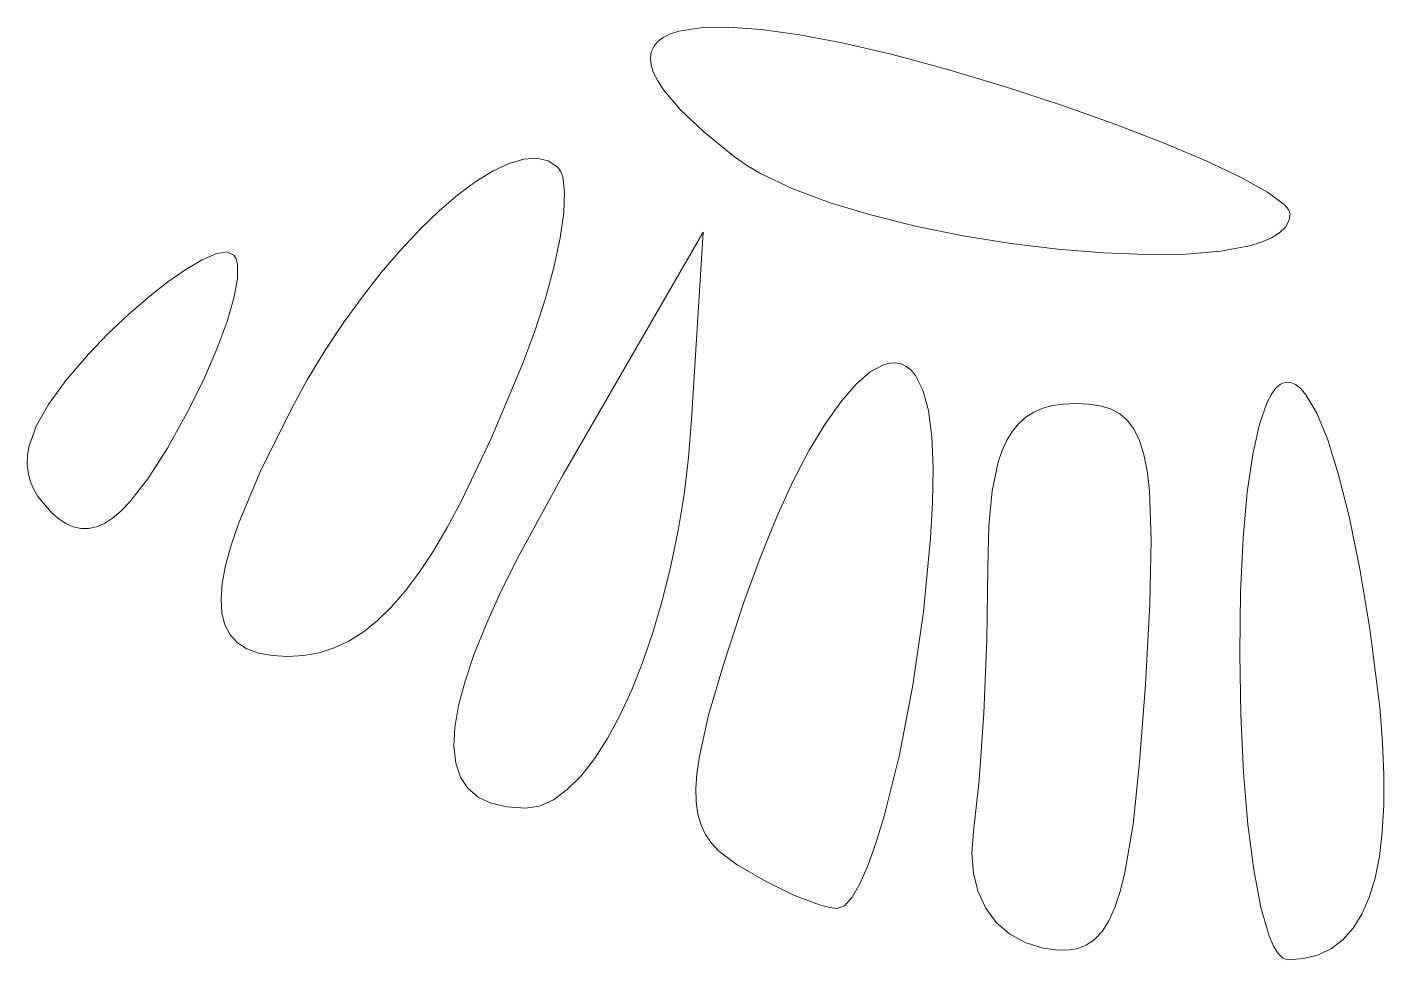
# Model space of a CAD drawing. Header units: millimetres. Extents: x -199 to 251, y -179 to 271.
# Drawn here: x 123.13 to 141.71, y -52.51 to -39.74 of the extents above; entities that cross this region are included whole.
import ezdxf

# ---------------------------------------------------------------- set-up
doc = ezdxf.new("R2010")
doc.units = ezdxf.units.MM
doc.header["$MEASUREMENT"] = 0
doc.layers.add('Camada 1', color=7, linetype='Continuous')

msp = doc.modelspace()

# ---------------------------------------------------------------- linework, layer by layer
at = {"layer": 'Camada 1', "color": 250, "lineweight": 18}
for points, knots in [([(140.4138, -42.3903), (140.4138, -42.3903), (140.4292, -42.2938), (140.4292, -42.2938), (140.4292, -42.2938), (140.4292, -42.2938), (140.4081, -42.2346), (140.4081, -42.2346), (140.4081, -42.2346), (140.4081, -42.2346), (140.348, -42.1646), (140.348, -42.1646), (140.348, -42.1646), (140.348, -42.1646), (140.1187, -41.9958), (140.1187, -41.9958), (140.1187, -41.9958), (140.1187, -41.9958), (139.7573, -41.7946), (139.7573, -41.7946), (139.7573, -41.7946), (139.7573, -41.7946), (139.2799, -41.5681), (139.2799, -41.5681), (139.2799, -41.5681), (139.2799, -41.5681), (138.7024, -41.3234), (138.7024, -41.3234), (138.7024, -41.3234), (138.7024, -41.3234), (138.0408, -41.0677), (138.0408, -41.0677), (138.0408, -41.0677), (138.0408, -41.0677), (137.3111, -40.8082), (137.3111, -40.8082), (137.3111, -40.8082), (137.3111, -40.8082), (136.5293, -40.552), (136.5293, -40.552), (136.5293, -40.552), (136.5293, -40.552), (135.7246, -40.3107), (135.7246, -40.3107), (135.7246, -40.3107), (135.7246, -40.3107), (134.9857, -40.1123), (134.9857, -40.1123), (134.9857, -40.1123), (134.9857, -40.1123), (134.3147, -39.9563), (134.3147, -39.9563), (134.3147, -39.9563), (134.3147, -39.9563), (133.7141, -39.842), (133.7141, -39.842), (133.7141, -39.842), (133.7141, -39.842), (133.1859, -39.7689), (133.1859, -39.7689), (133.1859, -39.7689), (133.1859, -39.7689), (132.7327, -39.7363), (132.7327, -39.7363), (132.7327, -39.7363), (132.7327, -39.7363), (132.3565, -39.7437), (132.3565, -39.7437), (132.3565, -39.7437), (132.3565, -39.7437), (132.0597, -39.7906), (132.0597, -39.7906), (132.0597, -39.7906), (132.0597, -39.7906), (131.9419, -39.8285), (131.9419, -39.8285), (131.9419, -39.8285), (131.9419, -39.8285), (131.8447, -39.8761), (131.8447, -39.8761), (131.8447, -39.8761), (131.8447, -39.8761), (131.7685, -39.9333), (131.7685, -39.9333), (131.7685, -39.9333), (131.7685, -39.9333), (131.7136, -39.9999), (131.7136, -39.9999), (131.7136, -39.9999), (131.7136, -39.9999), (131.6803, -40.076), (131.6803, -40.076), (131.6803, -40.076), (131.6803, -40.076), (131.6688, -40.1613), (131.6688, -40.1613), (131.6688, -40.1613), (131.6688, -40.1613), (131.6794, -40.2559), (131.6794, -40.2559), (131.6794, -40.2559), (131.6794, -40.2559), (131.7125, -40.3598), (131.7125, -40.3598), (131.7125, -40.3598), (131.7125, -40.3598), (131.7683, -40.4727), (131.7683, -40.4727), (131.7683, -40.4727), (131.7683, -40.4727), (131.847, -40.5946), (131.847, -40.5946), (131.847, -40.5946), (131.847, -40.5946), (132.0747, -40.8653), (132.0747, -40.8653), (132.0747, -40.8653), (132.0747, -40.8653), (132.3977, -41.1713), (132.3977, -41.1713), (132.3977, -41.1713), (132.3977, -41.1713), (132.8184, -41.5119), (132.8184, -41.5119), (132.8184, -41.5119), (132.8184, -41.5119), (132.9847, -41.6271), (132.9847, -41.6271), (132.9847, -41.6271), (132.9847, -41.6271), (133.1746, -41.7384), (133.1746, -41.7384), (133.1746, -41.7384), (133.1746, -41.7384), (133.6176, -41.9484), (133.6176, -41.9484), (133.6176, -41.9484), (133.6176, -41.9484), (134.1321, -42.1405), (134.1321, -42.1405), (134.1321, -42.1405), (134.1321, -42.1405), (134.703, -42.3131), (134.703, -42.3131), (134.703, -42.3131), (134.703, -42.3131), (135.3151, -42.4646), (135.3151, -42.4646), (135.3151, -42.4646), (135.3151, -42.4646), (135.9533, -42.5934), (135.9533, -42.5934), (135.9533, -42.5934), (135.9533, -42.5934), (136.6023, -42.6982), (136.6023, -42.6982), (136.6023, -42.6982), (136.6023, -42.6982), (137.247, -42.777), (137.247, -42.777), (137.247, -42.777), (137.247, -42.777), (137.8722, -42.8286), (137.8722, -42.8286), (137.8722, -42.8286), (137.8722, -42.8286), (138.4629, -42.8513), (138.4629, -42.8513), (138.4629, -42.8513), (138.4629, -42.8513), (139.0036, -42.8436), (139.0036, -42.8436), (139.0036, -42.8436), (139.0036, -42.8436), (139.4794, -42.8039), (139.4794, -42.8039), (139.4794, -42.8039), (139.4794, -42.8039), (139.875, -42.7306), (139.875, -42.7306), (139.875, -42.7306), (139.875, -42.7306), (140.0381, -42.6809), (140.0381, -42.6809), (140.0381, -42.6809), (140.0381, -42.6809), (140.1754, -42.6222), (140.1754, -42.6222), (140.1754, -42.6222), (140.1754, -42.6222), (140.285, -42.5543), (140.285, -42.5543), (140.285, -42.5543), (140.285, -42.5543), (140.3651, -42.4771), (140.3651, -42.4771), (140.3651, -42.4771), (140.3651, -42.4771), (140.4138, -42.3903), (140.4138, -42.3903)], [0, 0, 0, 0, 0.0196078, 0.0196078, 0.0196078, 0.0196078, 0.0392157, 0.0392157, 0.0392157, 0.0392157, 0.0588235, 0.0588235, 0.0588235, 0.0588235, 0.0784314, 0.0784314, 0.0784314, 0.0784314, 0.0980392, 0.0980392, 0.0980392, 0.0980392, 0.1176471, 0.1176471, 0.1176471, 0.1176471, 0.1372549, 0.1372549, 0.1372549, 0.1372549, 0.1568627, 0.1568627, 0.1568627, 0.1568627, 0.1764706, 0.1764706, 0.1764706, 0.1764706, 0.1960784, 0.1960784, 0.1960784, 0.1960784, 0.2156863, 0.2156863, 0.2156863, 0.2156863, 0.2352941, 0.2352941, 0.2352941, 0.2352941, 0.254902, 0.254902, 0.254902, 0.254902, 0.2745098, 0.2745098, 0.2745098, 0.2745098, 0.2941176, 0.2941176, 0.2941176, 0.2941176, 0.3137255, 0.3137255, 0.3137255, 0.3137255, 0.3333333, 0.3333333, 0.3333333, 0.3333333, 0.3529412, 0.3529412, 0.3529412, 0.3529412, 0.372549, 0.372549, 0.372549, 0.372549, 0.3921569, 0.3921569, 0.3921569, 0.3921569, 0.4117647, 0.4117647, 0.4117647, 0.4117647, 0.4313725, 0.4313725, 0.4313725, 0.4313725, 0.4509804, 0.4509804, 0.4509804, 0.4509804, 0.4705882, 0.4705882, 0.4705882, 0.4705882, 0.4901961, 0.4901961, 0.4901961, 0.4901961, 0.5098039, 0.5098039, 0.5098039, 0.5098039, 0.5294118, 0.5294118, 0.5294118, 0.5294118, 0.5490196, 0.5490196, 0.5490196, 0.5490196, 0.5686275, 0.5686275, 0.5686275, 0.5686275, 0.5882353, 0.5882353, 0.5882353, 0.5882353, 0.6078431, 0.6078431, 0.6078431, 0.6078431, 0.627451, 0.627451, 0.627451, 0.627451, 0.6470588, 0.6470588, 0.6470588, 0.6470588, 0.6666667, 0.6666667, 0.6666667, 0.6666667, 0.6862745, 0.6862745, 0.6862745, 0.6862745, 0.7058824, 0.7058824, 0.7058824, 0.7058824, 0.7254902, 0.7254902, 0.7254902, 0.7254902, 0.745098, 0.745098, 0.745098, 0.745098, 0.7647059, 0.7647059, 0.7647059, 0.7647059, 0.7843137, 0.7843137, 0.7843137, 0.7843137, 0.8039216, 0.8039216, 0.8039216, 0.8039216, 0.8235294, 0.8235294, 0.8235294, 0.8235294, 0.8431373, 0.8431373, 0.8431373, 0.8431373, 0.8627451, 0.8627451, 0.8627451, 0.8627451, 0.8823529, 0.8823529, 0.8823529, 0.8823529, 0.9019608, 0.9019608, 0.9019608, 0.9019608, 0.9215686, 0.9215686, 0.9215686, 0.9215686, 0.9411765, 0.9411765, 0.9411765, 0.9411765, 0.9607843, 0.9607843, 0.9607843, 0.9607843, 1, 1, 1, 1]), ([(126.012, -48.1655), (126.012, -48.1655), (126.141, -48.2489), (126.141, -48.2489), (126.141, -48.2489), (126.141, -48.2489), (126.2992, -48.3076), (126.2992, -48.3076), (126.2992, -48.3076), (126.2992, -48.3076), (126.4865, -48.3423), (126.4865, -48.3423), (126.4865, -48.3423), (126.4865, -48.3423), (126.7029, -48.3537), (126.7029, -48.3537), (126.7029, -48.3537), (126.7029, -48.3537), (126.9214, -48.3412), (126.9214, -48.3412), (126.9214, -48.3412), (126.9214, -48.3412), (127.1328, -48.3029), (127.1328, -48.3029), (127.1328, -48.3029), (127.1328, -48.3029), (127.3382, -48.2375), (127.3382, -48.2375), (127.3382, -48.2375), (127.3382, -48.2375), (127.5385, -48.1437), (127.5385, -48.1437), (127.5385, -48.1437), (127.5385, -48.1437), (127.7348, -48.0203), (127.7348, -48.0203), (127.7348, -48.0203), (127.7348, -48.0203), (127.928, -47.8661), (127.928, -47.8661), (127.928, -47.8661), (127.928, -47.8661), (128.1192, -47.6797), (128.1192, -47.6797), (128.1192, -47.6797), (128.1192, -47.6797), (128.3094, -47.4599), (128.3094, -47.4599), (128.3094, -47.4599), (128.3094, -47.4599), (128.4996, -47.2056), (128.4996, -47.2056), (128.4996, -47.2056), (128.4996, -47.2056), (128.6908, -46.9153), (128.6908, -46.9153), (128.6908, -46.9153), (128.6908, -46.9153), (128.884, -46.5878), (128.884, -46.5878), (128.884, -46.5878), (128.884, -46.5878), (129.0802, -46.222), (129.0802, -46.222), (129.0802, -46.222), (129.0802, -46.222), (129.4857, -45.37), (129.4857, -45.37), (129.4857, -45.37), (129.4857, -45.37), (129.9154, -44.3493), (129.9154, -44.3493), (129.9154, -44.3493), (129.9154, -44.3493), (130.0897, -43.8841), (130.0897, -43.8841), (130.0897, -43.8841), (130.0897, -43.8841), (130.2355, -43.4334), (130.2355, -43.4334), (130.2355, -43.4334), (130.2355, -43.4334), (130.3507, -43.0082), (130.3507, -43.0082), (130.3507, -43.0082), (130.3507, -43.0082), (130.4335, -42.6198), (130.4335, -42.6198), (130.4335, -42.6198), (130.4335, -42.6198), (130.4817, -42.2789), (130.4817, -42.2789), (130.4817, -42.2789), (130.4817, -42.2789), (130.4935, -41.9968), (130.4935, -41.9968), (130.4935, -41.9968), (130.4935, -41.9968), (130.4669, -41.7846), (130.4669, -41.7846), (130.4669, -41.7846), (130.4669, -41.7846), (130.4385, -41.7081), (130.4385, -41.7081), (130.4385, -41.7081), (130.4385, -41.7081), (130.3998, -41.6532), (130.3998, -41.6532), (130.3998, -41.6532), (130.3998, -41.6532), (130.2699, -41.5656), (130.2699, -41.5656), (130.2699, -41.5656), (130.2699, -41.5656), (130.1134, -41.5296), (130.1134, -41.5296), (130.1134, -41.5296), (130.1134, -41.5296), (129.9332, -41.5426), (129.9332, -41.5426), (129.9332, -41.5426), (129.9332, -41.5426), (129.7321, -41.602), (129.7321, -41.602), (129.7321, -41.602), (129.7321, -41.602), (129.5131, -41.7052), (129.5131, -41.7052), (129.5131, -41.7052), (129.5131, -41.7052), (129.279, -41.8494), (129.279, -41.8494), (129.279, -41.8494), (129.279, -41.8494), (129.0327, -42.0323), (129.0327, -42.0323), (129.0327, -42.0323), (129.0327, -42.0323), (128.777, -42.251), (128.777, -42.251), (128.777, -42.251), (128.777, -42.251), (128.515, -42.5031), (128.515, -42.5031), (128.515, -42.5031), (128.515, -42.5031), (128.2493, -42.7858), (128.2493, -42.7858), (128.2493, -42.7858), (128.2493, -42.7858), (127.983, -43.0965), (127.983, -43.0965), (127.983, -43.0965), (127.983, -43.0965), (127.7189, -43.4327), (127.7189, -43.4327), (127.7189, -43.4327), (127.7189, -43.4327), (127.4599, -43.7917), (127.4599, -43.7917), (127.4599, -43.7917), (127.4599, -43.7917), (127.2088, -44.1709), (127.2088, -44.1709), (127.2088, -44.1709), (127.2088, -44.1709), (126.9686, -44.5677), (126.9686, -44.5677), (126.9686, -44.5677), (126.9686, -44.5677), (126.7421, -44.9795), (126.7421, -44.9795), (126.7421, -44.9795), (126.7421, -44.9795), (126.3281, -45.8167), (126.3281, -45.8167), (126.3281, -45.8167), (126.3281, -45.8167), (126.0312, -46.5238), (126.0312, -46.5238), (126.0312, -46.5238), (126.0312, -46.5238), (125.9265, -46.8304), (125.9265, -46.8304), (125.9265, -46.8304), (125.9265, -46.8304), (125.8511, -47.1066), (125.8511, -47.1066), (125.8511, -47.1066), (125.8511, -47.1066), (125.805, -47.3531), (125.805, -47.3531), (125.805, -47.3531), (125.805, -47.3531), (125.7879, -47.5707), (125.7879, -47.5707), (125.7879, -47.5707), (125.7879, -47.5707), (125.8002, -47.76), (125.8002, -47.76), (125.8002, -47.76), (125.8002, -47.76), (125.8416, -47.9218), (125.8416, -47.9218), (125.8416, -47.9218), (125.8416, -47.9218), (125.9122, -48.0567), (125.9122, -48.0567), (125.9122, -48.0567), (125.9122, -48.0567), (126.012, -48.1655), (126.012, -48.1655)], [0, 0, 0, 0, 0.0185185, 0.0185185, 0.0185185, 0.0185185, 0.037037, 0.037037, 0.037037, 0.037037, 0.0555556, 0.0555556, 0.0555556, 0.0555556, 0.0740741, 0.0740741, 0.0740741, 0.0740741, 0.0925926, 0.0925926, 0.0925926, 0.0925926, 0.1111111, 0.1111111, 0.1111111, 0.1111111, 0.1296296, 0.1296296, 0.1296296, 0.1296296, 0.1481481, 0.1481481, 0.1481481, 0.1481481, 0.1666667, 0.1666667, 0.1666667, 0.1666667, 0.1851852, 0.1851852, 0.1851852, 0.1851852, 0.2037037, 0.2037037, 0.2037037, 0.2037037, 0.2222222, 0.2222222, 0.2222222, 0.2222222, 0.2407407, 0.2407407, 0.2407407, 0.2407407, 0.2592593, 0.2592593, 0.2592593, 0.2592593, 0.2777778, 0.2777778, 0.2777778, 0.2777778, 0.2962963, 0.2962963, 0.2962963, 0.2962963, 0.3148148, 0.3148148, 0.3148148, 0.3148148, 0.3333333, 0.3333333, 0.3333333, 0.3333333, 0.3518519, 0.3518519, 0.3518519, 0.3518519, 0.3703704, 0.3703704, 0.3703704, 0.3703704, 0.3888889, 0.3888889, 0.3888889, 0.3888889, 0.4074074, 0.4074074, 0.4074074, 0.4074074, 0.4259259, 0.4259259, 0.4259259, 0.4259259, 0.4444444, 0.4444444, 0.4444444, 0.4444444, 0.462963, 0.462963, 0.462963, 0.462963, 0.4814815, 0.4814815, 0.4814815, 0.4814815, 0.5, 0.5, 0.5, 0.5, 0.5185185, 0.5185185, 0.5185185, 0.5185185, 0.537037, 0.537037, 0.537037, 0.537037, 0.5555556, 0.5555556, 0.5555556, 0.5555556, 0.5740741, 0.5740741, 0.5740741, 0.5740741, 0.5925926, 0.5925926, 0.5925926, 0.5925926, 0.6111111, 0.6111111, 0.6111111, 0.6111111, 0.6296296, 0.6296296, 0.6296296, 0.6296296, 0.6481481, 0.6481481, 0.6481481, 0.6481481, 0.6666667, 0.6666667, 0.6666667, 0.6666667, 0.6851852, 0.6851852, 0.6851852, 0.6851852, 0.7037037, 0.7037037, 0.7037037, 0.7037037, 0.7222222, 0.7222222, 0.7222222, 0.7222222, 0.7407407, 0.7407407, 0.7407407, 0.7407407, 0.7592593, 0.7592593, 0.7592593, 0.7592593, 0.7777778, 0.7777778, 0.7777778, 0.7777778, 0.7962963, 0.7962963, 0.7962963, 0.7962963, 0.8148148, 0.8148148, 0.8148148, 0.8148148, 0.8333333, 0.8333333, 0.8333333, 0.8333333, 0.8518519, 0.8518519, 0.8518519, 0.8518519, 0.8703704, 0.8703704, 0.8703704, 0.8703704, 0.8888889, 0.8888889, 0.8888889, 0.8888889, 0.9074074, 0.9074074, 0.9074074, 0.9074074, 0.9259259, 0.9259259, 0.9259259, 0.9259259, 0.9444444, 0.9444444, 0.9444444, 0.9444444, 0.962963, 0.962963, 0.962963, 0.962963, 1, 1, 1, 1]), ([(129.168, -50.1597), (129.168, -50.1597), (129.3079, -50.2792), (129.3079, -50.2792), (129.3079, -50.2792), (129.3079, -50.2792), (129.4858, -50.364), (129.4858, -50.364), (129.4858, -50.364), (129.4858, -50.364), (129.7016, -50.4146), (129.7016, -50.4146), (129.7016, -50.4146), (129.7016, -50.4146), (129.9553, -50.4314), (129.9553, -50.4314), (129.9553, -50.4314), (129.9553, -50.4314), (130.1471, -50.4021), (130.1471, -50.4021), (130.1471, -50.4021), (130.1471, -50.4021), (130.3391, -50.3165), (130.3391, -50.3165), (130.3391, -50.3165), (130.3391, -50.3165), (130.5299, -50.178), (130.5299, -50.178), (130.5299, -50.178), (130.5299, -50.178), (130.718, -49.9899), (130.718, -49.9899), (130.718, -49.9899), (130.718, -49.9899), (130.9019, -49.7558), (130.9019, -49.7558), (130.9019, -49.7558), (130.9019, -49.7558), (131.0801, -49.479), (131.0801, -49.479), (131.0801, -49.479), (131.0801, -49.479), (131.2513, -49.1629), (131.2513, -49.1629), (131.2513, -49.1629), (131.2513, -49.1629), (131.414, -48.8108), (131.414, -48.8108), (131.414, -48.8108), (131.414, -48.8108), (131.5667, -48.4263), (131.5667, -48.4263), (131.5667, -48.4263), (131.5667, -48.4263), (131.7078, -48.0128), (131.7078, -48.0128), (131.7078, -48.0128), (131.7078, -48.0128), (131.8361, -47.5735), (131.8361, -47.5735), (131.8361, -47.5735), (131.8361, -47.5735), (131.9501, -47.112), (131.9501, -47.112), (131.9501, -47.112), (131.9501, -47.112), (132.0482, -46.6316), (132.0482, -46.6316), (132.0482, -46.6316), (132.0482, -46.6316), (132.1291, -46.1357), (132.1291, -46.1357), (132.1291, -46.1357), (132.1291, -46.1357), (132.1912, -45.6277), (132.1912, -45.6277), (132.1912, -45.6277), (132.1912, -45.6277), (132.2332, -45.1111), (132.2332, -45.1111), (132.2332, -45.1111), (132.2332, -45.1111), (132.3886, -42.5438), (132.3886, -42.5438), (132.3886, -42.5438), (132.3886, -42.5438), (130.4698, -45.8709), (130.4698, -45.8709), (130.4698, -45.8709), (130.4698, -45.8709), (129.8689, -46.967), (129.8689, -46.967), (129.8689, -46.967), (129.8689, -46.967), (129.6262, -47.4559), (129.6262, -47.4559), (129.6262, -47.4559), (129.6262, -47.4559), (129.4221, -47.9061), (129.4221, -47.9061), (129.4221, -47.9061), (129.4221, -47.9061), (129.2564, -48.3178), (129.2564, -48.3178), (129.2564, -48.3178), (129.2564, -48.3178), (129.129, -48.6916), (129.129, -48.6916), (129.129, -48.6916), (129.129, -48.6916), (129.04, -49.0278), (129.04, -49.0278), (129.04, -49.0278), (129.04, -49.0278), (128.9892, -49.3268), (128.9892, -49.3268), (128.9892, -49.3268), (128.9892, -49.3268), (128.9767, -49.5891), (128.9767, -49.5891), (128.9767, -49.5891), (128.9767, -49.5891), (129.0024, -49.8151), (129.0024, -49.8151), (129.0024, -49.8151), (129.0024, -49.8151), (129.0661, -50.0051), (129.0661, -50.0051), (129.0661, -50.0051), (129.0661, -50.0051), (129.168, -50.1597), (129.168, -50.1597)], [0, 0, 0, 0, 0.0294118, 0.0294118, 0.0294118, 0.0294118, 0.0588235, 0.0588235, 0.0588235, 0.0588235, 0.0882353, 0.0882353, 0.0882353, 0.0882353, 0.1176471, 0.1176471, 0.1176471, 0.1176471, 0.1470588, 0.1470588, 0.1470588, 0.1470588, 0.1764706, 0.1764706, 0.1764706, 0.1764706, 0.2058824, 0.2058824, 0.2058824, 0.2058824, 0.2352941, 0.2352941, 0.2352941, 0.2352941, 0.2647059, 0.2647059, 0.2647059, 0.2647059, 0.2941176, 0.2941176, 0.2941176, 0.2941176, 0.3235294, 0.3235294, 0.3235294, 0.3235294, 0.3529412, 0.3529412, 0.3529412, 0.3529412, 0.3823529, 0.3823529, 0.3823529, 0.3823529, 0.4117647, 0.4117647, 0.4117647, 0.4117647, 0.4411765, 0.4411765, 0.4411765, 0.4411765, 0.4705882, 0.4705882, 0.4705882, 0.4705882, 0.5, 0.5, 0.5, 0.5, 0.5294118, 0.5294118, 0.5294118, 0.5294118, 0.5588235, 0.5588235, 0.5588235, 0.5588235, 0.5882353, 0.5882353, 0.5882353, 0.5882353, 0.6176471, 0.6176471, 0.6176471, 0.6176471, 0.6470588, 0.6470588, 0.6470588, 0.6470588, 0.6764706, 0.6764706, 0.6764706, 0.6764706, 0.7058824, 0.7058824, 0.7058824, 0.7058824, 0.7352941, 0.7352941, 0.7352941, 0.7352941, 0.7647059, 0.7647059, 0.7647059, 0.7647059, 0.7941176, 0.7941176, 0.7941176, 0.7941176, 0.8235294, 0.8235294, 0.8235294, 0.8235294, 0.8529412, 0.8529412, 0.8529412, 0.8529412, 0.8823529, 0.8823529, 0.8823529, 0.8823529, 0.9117647, 0.9117647, 0.9117647, 0.9117647, 0.9411765, 0.9411765, 0.9411765, 0.9411765, 1, 1, 1, 1]), ([(123.4548, -46.3723), (123.4548, -46.3723), (123.558, -46.4636), (123.558, -46.4636), (123.558, -46.4636), (123.558, -46.4636), (123.6612, -46.5326), (123.6612, -46.5326), (123.6612, -46.5326), (123.6612, -46.5326), (123.7647, -46.5791), (123.7647, -46.5791), (123.7647, -46.5791), (123.7647, -46.5791), (123.8688, -46.6026), (123.8688, -46.6026), (123.8688, -46.6026), (123.8688, -46.6026), (123.9742, -46.6029), (123.9742, -46.6029), (123.9742, -46.6029), (123.9742, -46.6029), (124.0813, -46.5795), (124.0813, -46.5795), (124.0813, -46.5795), (124.0813, -46.5795), (124.1905, -46.5321), (124.1905, -46.5321), (124.1905, -46.5321), (124.1905, -46.5321), (124.3024, -46.4604), (124.3024, -46.4604), (124.3024, -46.4604), (124.3024, -46.4604), (124.4173, -46.364), (124.4173, -46.364), (124.4173, -46.364), (124.4173, -46.364), (124.5358, -46.2428), (124.5358, -46.2428), (124.5358, -46.2428), (124.5358, -46.2428), (124.7852, -45.9237), (124.7852, -45.9237), (124.7852, -45.9237), (124.7852, -45.9237), (125.0543, -45.5006), (125.0543, -45.5006), (125.0543, -45.5006), (125.0543, -45.5006), (125.3469, -44.9705), (125.3469, -44.9705), (125.3469, -44.9705), (125.3469, -44.9705), (125.5608, -44.5372), (125.5608, -44.5372), (125.5608, -44.5372), (125.5608, -44.5372), (125.7364, -44.133), (125.7364, -44.133), (125.7364, -44.133), (125.7364, -44.133), (125.8715, -43.7666), (125.8715, -43.7666), (125.8715, -43.7666), (125.8715, -43.7666), (125.964, -43.447), (125.964, -43.447), (125.964, -43.447), (125.964, -43.447), (126.0118, -43.183), (126.0118, -43.183), (126.0118, -43.183), (126.0118, -43.183), (126.0126, -42.9834), (126.0126, -42.9834), (126.0126, -42.9834), (126.0126, -42.9834), (125.9947, -42.9107), (125.9947, -42.9107), (125.9947, -42.9107), (125.9947, -42.9107), (125.9644, -42.8573), (125.9644, -42.8573), (125.9644, -42.8573), (125.9644, -42.8573), (125.865, -42.8132), (125.865, -42.8132), (125.865, -42.8132), (125.865, -42.8132), (125.7163, -42.8418), (125.7163, -42.8418), (125.7163, -42.8418), (125.7163, -42.8418), (125.5271, -42.9238), (125.5271, -42.9238), (125.5271, -42.9238), (125.5271, -42.9238), (125.305, -43.0535), (125.305, -43.0535), (125.305, -43.0535), (125.305, -43.0535), (125.0578, -43.225), (125.0578, -43.225), (125.0578, -43.225), (125.0578, -43.225), (124.7933, -43.4327), (124.7933, -43.4327), (124.7933, -43.4327), (124.7933, -43.4327), (124.5193, -43.6707), (124.5193, -43.6707), (124.5193, -43.6707), (124.5193, -43.6707), (124.2434, -43.9334), (124.2434, -43.9334), (124.2434, -43.9334), (124.2434, -43.9334), (123.9735, -44.215), (123.9735, -44.215), (123.9735, -44.215), (123.9735, -44.215), (123.6627, -44.5759), (123.6627, -44.5759), (123.6627, -44.5759), (123.6627, -44.5759), (123.4241, -44.9023), (123.4241, -44.9023), (123.4241, -44.9023), (123.4241, -44.9023), (123.2569, -45.1984), (123.2569, -45.1984), (123.2569, -45.1984), (123.2569, -45.1984), (123.16, -45.4684), (123.16, -45.4684), (123.16, -45.4684), (123.16, -45.4684), (123.1375, -45.595), (123.1375, -45.595), (123.1375, -45.595), (123.1375, -45.595), (123.1322, -45.7165), (123.1322, -45.7165), (123.1322, -45.7165), (123.1322, -45.7165), (123.1441, -45.8337), (123.1441, -45.8337), (123.1441, -45.8337), (123.1441, -45.8337), (123.1729, -45.9471), (123.1729, -45.9471), (123.1729, -45.9471), (123.1729, -45.9471), (123.2184, -46.0571), (123.2184, -46.0571), (123.2184, -46.0571), (123.2184, -46.0571), (123.2807, -46.1642), (123.2807, -46.1642), (123.2807, -46.1642), (123.2807, -46.1642), (123.4548, -46.3723), (123.4548, -46.3723)], [0, 0, 0, 0, 0.0238095, 0.0238095, 0.0238095, 0.0238095, 0.047619, 0.047619, 0.047619, 0.047619, 0.0714286, 0.0714286, 0.0714286, 0.0714286, 0.0952381, 0.0952381, 0.0952381, 0.0952381, 0.1190476, 0.1190476, 0.1190476, 0.1190476, 0.1428571, 0.1428571, 0.1428571, 0.1428571, 0.1666667, 0.1666667, 0.1666667, 0.1666667, 0.1904762, 0.1904762, 0.1904762, 0.1904762, 0.2142857, 0.2142857, 0.2142857, 0.2142857, 0.2380952, 0.2380952, 0.2380952, 0.2380952, 0.2619048, 0.2619048, 0.2619048, 0.2619048, 0.2857143, 0.2857143, 0.2857143, 0.2857143, 0.3095238, 0.3095238, 0.3095238, 0.3095238, 0.3333333, 0.3333333, 0.3333333, 0.3333333, 0.3571429, 0.3571429, 0.3571429, 0.3571429, 0.3809524, 0.3809524, 0.3809524, 0.3809524, 0.4047619, 0.4047619, 0.4047619, 0.4047619, 0.4285714, 0.4285714, 0.4285714, 0.4285714, 0.452381, 0.452381, 0.452381, 0.452381, 0.4761905, 0.4761905, 0.4761905, 0.4761905, 0.5, 0.5, 0.5, 0.5, 0.5238095, 0.5238095, 0.5238095, 0.5238095, 0.547619, 0.547619, 0.547619, 0.547619, 0.5714286, 0.5714286, 0.5714286, 0.5714286, 0.5952381, 0.5952381, 0.5952381, 0.5952381, 0.6190476, 0.6190476, 0.6190476, 0.6190476, 0.6428571, 0.6428571, 0.6428571, 0.6428571, 0.6666667, 0.6666667, 0.6666667, 0.6666667, 0.6904762, 0.6904762, 0.6904762, 0.6904762, 0.7142857, 0.7142857, 0.7142857, 0.7142857, 0.7380952, 0.7380952, 0.7380952, 0.7380952, 0.7619048, 0.7619048, 0.7619048, 0.7619048, 0.7857143, 0.7857143, 0.7857143, 0.7857143, 0.8095238, 0.8095238, 0.8095238, 0.8095238, 0.8333333, 0.8333333, 0.8333333, 0.8333333, 0.8571429, 0.8571429, 0.8571429, 0.8571429, 0.8809524, 0.8809524, 0.8809524, 0.8809524, 0.9047619, 0.9047619, 0.9047619, 0.9047619, 0.9285714, 0.9285714, 0.9285714, 0.9285714, 0.952381, 0.952381, 0.952381, 0.952381, 1, 1, 1, 1]), ([(133.6426, -51.6263), (133.6426, -51.6263), (133.9825, -51.7556), (133.9825, -51.7556), (133.9825, -51.7556), (133.9825, -51.7556), (134.1192, -51.7919), (134.1192, -51.7919), (134.1192, -51.7919), (134.1192, -51.7919), (134.2262, -51.8061), (134.2262, -51.8061), (134.2262, -51.8061), (134.2262, -51.8061), (134.3267, -51.7669), (134.3267, -51.7669), (134.3267, -51.7669), (134.3267, -51.7669), (134.4321, -51.6495), (134.4321, -51.6495), (134.4321, -51.6495), (134.4321, -51.6495), (134.5407, -51.4609), (134.5407, -51.4609), (134.5407, -51.4609), (134.5407, -51.4609), (134.651, -51.2083), (134.651, -51.2083), (134.651, -51.2083), (134.651, -51.2083), (134.7614, -50.8989), (134.7614, -50.8989), (134.7614, -50.8989), (134.7614, -50.8989), (134.8704, -50.5398), (134.8704, -50.5398), (134.8704, -50.5398), (134.8704, -50.5398), (135.0778, -49.701), (135.0778, -49.701), (135.0778, -49.701), (135.0778, -49.701), (135.2607, -48.749), (135.2607, -48.749), (135.2607, -48.749), (135.2607, -48.749), (135.4069, -47.7411), (135.4069, -47.7411), (135.4069, -47.7411), (135.4069, -47.7411), (135.5037, -46.7343), (135.5037, -46.7343), (135.5037, -46.7343), (135.5037, -46.7343), (135.5297, -46.2491), (135.5297, -46.2491), (135.5297, -46.2491), (135.5297, -46.2491), (135.5388, -45.7857), (135.5388, -45.7857), (135.5388, -45.7857), (135.5388, -45.7857), (135.5224, -45.344), (135.5224, -45.344), (135.5224, -45.344), (135.5224, -45.344), (135.4751, -44.9845), (135.4751, -44.9845), (135.4751, -44.9845), (135.4751, -44.9845), (135.3992, -44.7056), (135.3992, -44.7056), (135.3992, -44.7056), (135.3992, -44.7056), (135.2974, -44.5055), (135.2974, -44.5055), (135.2974, -44.5055), (135.2974, -44.5055), (135.2375, -44.4344), (135.2375, -44.4344), (135.2375, -44.4344), (135.2375, -44.4344), (135.172, -44.3824), (135.172, -44.3824), (135.172, -44.3824), (135.172, -44.3824), (135.1012, -44.3491), (135.1012, -44.3491), (135.1012, -44.3491), (135.1012, -44.3491), (135.0255, -44.3345), (135.0255, -44.3345), (135.0255, -44.3345), (135.0255, -44.3345), (134.9452, -44.3382), (134.9452, -44.3382), (134.9452, -44.3382), (134.9452, -44.3382), (134.8605, -44.3602), (134.8605, -44.3602), (134.8605, -44.3602), (134.8605, -44.3602), (134.6794, -44.4576), (134.6794, -44.4576), (134.6794, -44.4576), (134.6794, -44.4576), (134.4847, -44.6251), (134.4847, -44.6251), (134.4847, -44.6251), (134.4847, -44.6251), (134.2789, -44.8608), (134.2789, -44.8608), (134.2789, -44.8608), (134.2789, -44.8608), (134.0644, -45.163), (134.0644, -45.163), (134.0644, -45.163), (134.0644, -45.163), (133.8439, -45.53), (133.8439, -45.53), (133.8439, -45.53), (133.8439, -45.53), (133.6197, -45.96), (133.6197, -45.96), (133.6197, -45.96), (133.6197, -45.96), (133.3943, -46.4513), (133.3943, -46.4513), (133.3943, -46.4513), (133.3943, -46.4513), (133.1702, -47.0021), (133.1702, -47.0021), (133.1702, -47.0021), (133.1702, -47.0021), (132.95, -47.6106), (132.95, -47.6106), (132.95, -47.6106), (132.95, -47.6106), (132.6689, -48.4625), (132.6689, -48.4625), (132.6689, -48.4625), (132.6689, -48.4625), (132.4659, -49.1585), (132.4659, -49.1585), (132.4659, -49.1585), (132.4659, -49.1585), (132.3403, -49.7189), (132.3403, -49.7189), (132.3403, -49.7189), (132.3403, -49.7189), (132.3063, -49.9548), (132.3063, -49.9548), (132.3063, -49.9548), (132.3063, -49.9548), (132.2915, -50.1646), (132.2915, -50.1646), (132.2915, -50.1646), (132.2915, -50.1646), (132.2959, -50.3507), (132.2959, -50.3507), (132.2959, -50.3507), (132.2959, -50.3507), (132.3192, -50.5158), (132.3192, -50.5158), (132.3192, -50.5158), (132.3192, -50.5158), (132.3615, -50.6625), (132.3615, -50.6625), (132.3615, -50.6625), (132.3615, -50.6625), (132.4227, -50.7933), (132.4227, -50.7933), (132.4227, -50.7933), (132.4227, -50.7933), (132.5027, -50.9108), (132.5027, -50.9108), (132.5027, -50.9108), (132.5027, -50.9108), (132.6014, -51.0175), (132.6014, -51.0175), (132.6014, -51.0175), (132.6014, -51.0175), (132.8548, -51.2091), (132.8548, -51.2091), (132.8548, -51.2091), (132.8548, -51.2091), (133.2517, -51.4377), (133.2517, -51.4377), (133.2517, -51.4377), (133.2517, -51.4377), (133.6426, -51.6263), (133.6426, -51.6263)], [0, 0, 0, 0, 0.0204082, 0.0204082, 0.0204082, 0.0204082, 0.0408163, 0.0408163, 0.0408163, 0.0408163, 0.0612245, 0.0612245, 0.0612245, 0.0612245, 0.0816327, 0.0816327, 0.0816327, 0.0816327, 0.1020408, 0.1020408, 0.1020408, 0.1020408, 0.122449, 0.122449, 0.122449, 0.122449, 0.1428571, 0.1428571, 0.1428571, 0.1428571, 0.1632653, 0.1632653, 0.1632653, 0.1632653, 0.1836735, 0.1836735, 0.1836735, 0.1836735, 0.2040816, 0.2040816, 0.2040816, 0.2040816, 0.2244898, 0.2244898, 0.2244898, 0.2244898, 0.244898, 0.244898, 0.244898, 0.244898, 0.2653061, 0.2653061, 0.2653061, 0.2653061, 0.2857143, 0.2857143, 0.2857143, 0.2857143, 0.3061224, 0.3061224, 0.3061224, 0.3061224, 0.3265306, 0.3265306, 0.3265306, 0.3265306, 0.3469388, 0.3469388, 0.3469388, 0.3469388, 0.3673469, 0.3673469, 0.3673469, 0.3673469, 0.3877551, 0.3877551, 0.3877551, 0.3877551, 0.4081633, 0.4081633, 0.4081633, 0.4081633, 0.4285714, 0.4285714, 0.4285714, 0.4285714, 0.4489796, 0.4489796, 0.4489796, 0.4489796, 0.4693878, 0.4693878, 0.4693878, 0.4693878, 0.4897959, 0.4897959, 0.4897959, 0.4897959, 0.5102041, 0.5102041, 0.5102041, 0.5102041, 0.5306122, 0.5306122, 0.5306122, 0.5306122, 0.5510204, 0.5510204, 0.5510204, 0.5510204, 0.5714286, 0.5714286, 0.5714286, 0.5714286, 0.5918367, 0.5918367, 0.5918367, 0.5918367, 0.6122449, 0.6122449, 0.6122449, 0.6122449, 0.6326531, 0.6326531, 0.6326531, 0.6326531, 0.6530612, 0.6530612, 0.6530612, 0.6530612, 0.6734694, 0.6734694, 0.6734694, 0.6734694, 0.6938776, 0.6938776, 0.6938776, 0.6938776, 0.7142857, 0.7142857, 0.7142857, 0.7142857, 0.7346939, 0.7346939, 0.7346939, 0.7346939, 0.755102, 0.755102, 0.755102, 0.755102, 0.7755102, 0.7755102, 0.7755102, 0.7755102, 0.7959184, 0.7959184, 0.7959184, 0.7959184, 0.8163265, 0.8163265, 0.8163265, 0.8163265, 0.8367347, 0.8367347, 0.8367347, 0.8367347, 0.8571429, 0.8571429, 0.8571429, 0.8571429, 0.877551, 0.877551, 0.877551, 0.877551, 0.8979592, 0.8979592, 0.8979592, 0.8979592, 0.9183673, 0.9183673, 0.9183673, 0.9183673, 0.9387755, 0.9387755, 0.9387755, 0.9387755, 0.9591837, 0.9591837, 0.9591837, 0.9591837, 1, 1, 1, 1]), ([(140.3977, -52.509), (140.3977, -52.509), (140.6171, -52.4918), (140.6171, -52.4918), (140.6171, -52.4918), (140.6171, -52.4918), (140.8163, -52.4399), (140.8163, -52.4399), (140.8163, -52.4399), (140.8163, -52.4399), (140.9955, -52.3532), (140.9955, -52.3532), (140.9955, -52.3532), (140.9955, -52.3532), (141.1547, -52.2316), (141.1547, -52.2316), (141.1547, -52.2316), (141.1547, -52.2316), (141.294, -52.0747), (141.294, -52.0747), (141.294, -52.0747), (141.294, -52.0747), (141.4133, -51.8824), (141.4133, -51.8824), (141.4133, -51.8824), (141.4133, -51.8824), (141.5127, -51.6546), (141.5127, -51.6546), (141.5127, -51.6546), (141.5127, -51.6546), (141.5923, -51.3911), (141.5923, -51.3911), (141.5923, -51.3911), (141.5923, -51.3911), (141.6521, -51.0917), (141.6521, -51.0917), (141.6521, -51.0917), (141.6521, -51.0917), (141.6922, -50.7561), (141.6922, -50.7561), (141.6922, -50.7561), (141.6922, -50.7561), (141.7126, -50.3842), (141.7126, -50.3842), (141.7126, -50.3842), (141.7126, -50.3842), (141.7133, -49.9759), (141.7133, -49.9759), (141.7133, -49.9759), (141.7133, -49.9759), (141.6944, -49.5309), (141.6944, -49.5309), (141.6944, -49.5309), (141.6944, -49.5309), (141.6559, -49.0491), (141.6559, -49.0491), (141.6559, -49.0491), (141.6559, -49.0491), (141.5205, -47.9742), (141.5205, -47.9742), (141.5205, -47.9742), (141.5205, -47.9742), (141.3843, -47.1578), (141.3843, -47.1578), (141.3843, -47.1578), (141.3843, -47.1578), (141.2414, -46.455), (141.2414, -46.455), (141.2414, -46.455), (141.2414, -46.455), (141.0941, -45.8653), (141.0941, -45.8653), (141.0941, -45.8653), (141.0941, -45.8653), (140.9445, -45.3884), (140.9445, -45.3884), (140.9445, -45.3884), (140.9445, -45.3884), (140.7946, -45.0238), (140.7946, -45.0238), (140.7946, -45.0238), (140.7946, -45.0238), (140.6468, -44.7711), (140.6468, -44.7711), (140.6468, -44.7711), (140.6468, -44.7711), (140.5742, -44.6866), (140.5742, -44.6866), (140.5742, -44.6866), (140.5742, -44.6866), (140.5029, -44.63), (140.5029, -44.63), (140.5029, -44.63), (140.5029, -44.63), (140.4331, -44.6011), (140.4331, -44.6011), (140.4331, -44.6011), (140.4331, -44.6011), (140.3651, -44.6), (140.3651, -44.6), (140.3651, -44.6), (140.3651, -44.6), (140.2992, -44.6266), (140.2992, -44.6266), (140.2992, -44.6266), (140.2992, -44.6266), (140.2357, -44.6808), (140.2357, -44.6808), (140.2357, -44.6808), (140.2357, -44.6808), (140.1747, -44.7625), (140.1747, -44.7625), (140.1747, -44.7625), (140.1747, -44.7625), (140.1166, -44.8719), (140.1166, -44.8719), (140.1166, -44.8719), (140.1166, -44.8719), (140.01, -45.1729), (140.01, -45.1729), (140.01, -45.1729), (140.01, -45.1729), (139.9181, -45.5834), (139.9181, -45.5834), (139.9181, -45.5834), (139.9181, -45.5834), (139.8429, -46.1031), (139.8429, -46.1031), (139.8429, -46.1031), (139.8429, -46.1031), (139.7866, -46.7315), (139.7866, -46.7315), (139.7866, -46.7315), (139.7866, -46.7315), (139.7512, -47.4682), (139.7512, -47.4682), (139.7512, -47.4682), (139.7512, -47.4682), (139.739, -48.3128), (139.739, -48.3128), (139.739, -48.3128), (139.739, -48.3128), (139.7524, -49.1557), (139.7524, -49.1557), (139.7524, -49.1557), (139.7524, -49.1557), (139.7909, -49.942), (139.7909, -49.942), (139.7909, -49.942), (139.7909, -49.942), (139.8518, -50.6546), (139.8518, -50.6546), (139.8518, -50.6546), (139.8518, -50.6546), (139.9324, -51.2763), (139.9324, -51.2763), (139.9324, -51.2763), (139.9324, -51.2763), (140.0299, -51.7898), (140.0299, -51.7898), (140.0299, -51.7898), (140.0299, -51.7898), (140.1418, -52.1779), (140.1418, -52.1779), (140.1418, -52.1779), (140.1418, -52.1779), (140.2023, -52.3196), (140.2023, -52.3196), (140.2023, -52.3196), (140.2023, -52.3196), (140.2653, -52.4234), (140.2653, -52.4234), (140.2653, -52.4234), (140.2653, -52.4234), (140.3305, -52.4873), (140.3305, -52.4873), (140.3305, -52.4873), (140.3305, -52.4873), (140.3977, -52.509), (140.3977, -52.509)], [0, 0, 0, 0, 0.0217391, 0.0217391, 0.0217391, 0.0217391, 0.0434783, 0.0434783, 0.0434783, 0.0434783, 0.0652174, 0.0652174, 0.0652174, 0.0652174, 0.0869565, 0.0869565, 0.0869565, 0.0869565, 0.1086957, 0.1086957, 0.1086957, 0.1086957, 0.1304348, 0.1304348, 0.1304348, 0.1304348, 0.1521739, 0.1521739, 0.1521739, 0.1521739, 0.173913, 0.173913, 0.173913, 0.173913, 0.1956522, 0.1956522, 0.1956522, 0.1956522, 0.2173913, 0.2173913, 0.2173913, 0.2173913, 0.2391304, 0.2391304, 0.2391304, 0.2391304, 0.2608696, 0.2608696, 0.2608696, 0.2608696, 0.2826087, 0.2826087, 0.2826087, 0.2826087, 0.3043478, 0.3043478, 0.3043478, 0.3043478, 0.326087, 0.326087, 0.326087, 0.326087, 0.3478261, 0.3478261, 0.3478261, 0.3478261, 0.3695652, 0.3695652, 0.3695652, 0.3695652, 0.3913043, 0.3913043, 0.3913043, 0.3913043, 0.4130435, 0.4130435, 0.4130435, 0.4130435, 0.4347826, 0.4347826, 0.4347826, 0.4347826, 0.4565217, 0.4565217, 0.4565217, 0.4565217, 0.4782609, 0.4782609, 0.4782609, 0.4782609, 0.5, 0.5, 0.5, 0.5, 0.5217391, 0.5217391, 0.5217391, 0.5217391, 0.5434783, 0.5434783, 0.5434783, 0.5434783, 0.5652174, 0.5652174, 0.5652174, 0.5652174, 0.5869565, 0.5869565, 0.5869565, 0.5869565, 0.6086957, 0.6086957, 0.6086957, 0.6086957, 0.6304348, 0.6304348, 0.6304348, 0.6304348, 0.6521739, 0.6521739, 0.6521739, 0.6521739, 0.673913, 0.673913, 0.673913, 0.673913, 0.6956522, 0.6956522, 0.6956522, 0.6956522, 0.7173913, 0.7173913, 0.7173913, 0.7173913, 0.7391304, 0.7391304, 0.7391304, 0.7391304, 0.7608696, 0.7608696, 0.7608696, 0.7608696, 0.7826087, 0.7826087, 0.7826087, 0.7826087, 0.8043478, 0.8043478, 0.8043478, 0.8043478, 0.826087, 0.826087, 0.826087, 0.826087, 0.8478261, 0.8478261, 0.8478261, 0.8478261, 0.8695652, 0.8695652, 0.8695652, 0.8695652, 0.8913043, 0.8913043, 0.8913043, 0.8913043, 0.9130435, 0.9130435, 0.9130435, 0.9130435, 0.9347826, 0.9347826, 0.9347826, 0.9347826, 0.9565217, 0.9565217, 0.9565217, 0.9565217, 1, 1, 1, 1]), ([(136.8002, -52.2715), (136.8002, -52.2715), (137.0466, -52.3477), (137.0466, -52.3477), (137.0466, -52.3477), (137.0466, -52.3477), (137.216, -52.3736), (137.216, -52.3736), (137.216, -52.3736), (137.216, -52.3736), (137.3702, -52.3771), (137.3702, -52.3771), (137.3702, -52.3771), (137.3702, -52.3771), (137.5101, -52.3559), (137.5101, -52.3559), (137.5101, -52.3559), (137.5101, -52.3559), (137.6366, -52.3073), (137.6366, -52.3073), (137.6366, -52.3073), (137.6366, -52.3073), (137.7507, -52.2293), (137.7507, -52.2293), (137.7507, -52.2293), (137.7507, -52.2293), (137.8532, -52.1193), (137.8532, -52.1193), (137.8532, -52.1193), (137.8532, -52.1193), (137.9451, -51.9749), (137.9451, -51.9749), (137.9451, -51.9749), (137.9451, -51.9749), (138.0273, -51.7938), (138.0273, -51.7938), (138.0273, -51.7938), (138.0273, -51.7938), (138.1007, -51.5736), (138.1007, -51.5736), (138.1007, -51.5736), (138.1007, -51.5736), (138.1663, -51.3119), (138.1663, -51.3119), (138.1663, -51.3119), (138.1663, -51.3119), (138.2776, -50.6546), (138.2776, -50.6546), (138.2776, -50.6546), (138.2776, -50.6546), (138.3687, -49.8028), (138.3687, -49.8028), (138.3687, -49.8028), (138.3687, -49.8028), (138.4467, -48.7374), (138.4467, -48.7374), (138.4467, -48.7374), (138.4467, -48.7374), (138.5064, -47.6331), (138.5064, -47.6331), (138.5064, -47.6331), (138.5064, -47.6331), (138.5271, -46.7564), (138.5271, -46.7564), (138.5271, -46.7564), (138.5271, -46.7564), (138.5026, -46.0826), (138.5026, -46.0826), (138.5026, -46.0826), (138.5026, -46.0826), (138.4715, -45.8141), (138.4715, -45.8141), (138.4715, -45.8141), (138.4715, -45.8141), (138.4267, -45.5869), (138.4267, -45.5869), (138.4267, -45.5869), (138.4267, -45.5869), (138.3675, -45.3981), (138.3675, -45.3981), (138.3675, -45.3981), (138.3675, -45.3981), (138.2932, -45.2446), (138.2932, -45.2446), (138.2932, -45.2446), (138.2932, -45.2446), (138.2029, -45.1232), (138.2029, -45.1232), (138.2029, -45.1232), (138.2029, -45.1232), (138.0958, -45.0308), (138.0958, -45.0308), (138.0958, -45.0308), (138.0958, -45.0308), (137.9713, -44.9645), (137.9713, -44.9645), (137.9713, -44.9645), (137.9713, -44.9645), (137.8285, -44.921), (137.8285, -44.921), (137.8285, -44.921), (137.8285, -44.921), (137.6666, -44.8973), (137.6666, -44.8973), (137.6666, -44.8973), (137.6666, -44.8973), (137.4849, -44.8902), (137.4849, -44.8902), (137.4849, -44.8902), (137.4849, -44.8902), (137.3243, -44.8973), (137.3243, -44.8973), (137.3243, -44.8973), (137.3243, -44.8973), (137.177, -44.9186), (137.177, -44.9186), (137.177, -44.9186), (137.177, -44.9186), (137.0426, -44.9552), (137.0426, -44.9552), (137.0426, -44.9552), (137.0426, -44.9552), (136.9207, -45.0075), (136.9207, -45.0075), (136.9207, -45.0075), (136.9207, -45.0075), (136.8109, -45.0764), (136.8109, -45.0764), (136.8109, -45.0764), (136.8109, -45.0764), (136.7128, -45.1626), (136.7128, -45.1626), (136.7128, -45.1626), (136.7128, -45.1626), (136.6261, -45.2669), (136.6261, -45.2669), (136.6261, -45.2669), (136.6261, -45.2669), (136.5503, -45.3901), (136.5503, -45.3901), (136.5503, -45.3901), (136.5503, -45.3901), (136.485, -45.5327), (136.485, -45.5327), (136.485, -45.5327), (136.485, -45.5327), (136.4299, -45.6957), (136.4299, -45.6957), (136.4299, -45.6957), (136.4299, -45.6957), (136.3484, -46.0856), (136.3484, -46.0856), (136.3484, -46.0856), (136.3484, -46.0856), (136.3028, -46.5656), (136.3028, -46.5656), (136.3028, -46.5656), (136.3028, -46.5656), (136.2899, -47.1417), (136.2899, -47.1417), (136.2899, -47.1417), (136.2899, -47.1417), (136.2772, -48.123), (136.2772, -48.123), (136.2772, -48.123), (136.2772, -48.123), (136.236, -49.1306), (136.236, -49.1306), (136.236, -49.1306), (136.236, -49.1306), (136.1727, -50.0462), (136.1727, -50.0462), (136.1727, -50.0462), (136.1727, -50.0462), (136.0939, -50.7513), (136.0939, -50.7513), (136.0939, -50.7513), (136.0939, -50.7513), (136.0706, -51.0491), (136.0706, -51.0491), (136.0706, -51.0491), (136.0706, -51.0491), (136.0923, -51.326), (136.0923, -51.326), (136.0923, -51.326), (136.0923, -51.326), (136.1569, -51.5784), (136.1569, -51.5784), (136.1569, -51.5784), (136.1569, -51.5784), (136.262, -51.8027), (136.262, -51.8027), (136.262, -51.8027), (136.262, -51.8027), (136.4058, -51.9954), (136.4058, -51.9954), (136.4058, -51.9954), (136.4058, -51.9954), (136.5859, -52.1529), (136.5859, -52.1529), (136.5859, -52.1529), (136.5859, -52.1529), (136.8002, -52.2715), (136.8002, -52.2715)], [0, 0, 0, 0, 0.0192308, 0.0192308, 0.0192308, 0.0192308, 0.0384615, 0.0384615, 0.0384615, 0.0384615, 0.0576923, 0.0576923, 0.0576923, 0.0576923, 0.0769231, 0.0769231, 0.0769231, 0.0769231, 0.0961538, 0.0961538, 0.0961538, 0.0961538, 0.1153846, 0.1153846, 0.1153846, 0.1153846, 0.1346154, 0.1346154, 0.1346154, 0.1346154, 0.1538462, 0.1538462, 0.1538462, 0.1538462, 0.1730769, 0.1730769, 0.1730769, 0.1730769, 0.1923077, 0.1923077, 0.1923077, 0.1923077, 0.2115385, 0.2115385, 0.2115385, 0.2115385, 0.2307692, 0.2307692, 0.2307692, 0.2307692, 0.25, 0.25, 0.25, 0.25, 0.2692308, 0.2692308, 0.2692308, 0.2692308, 0.2884615, 0.2884615, 0.2884615, 0.2884615, 0.3076923, 0.3076923, 0.3076923, 0.3076923, 0.3269231, 0.3269231, 0.3269231, 0.3269231, 0.3461538, 0.3461538, 0.3461538, 0.3461538, 0.3653846, 0.3653846, 0.3653846, 0.3653846, 0.3846154, 0.3846154, 0.3846154, 0.3846154, 0.4038462, 0.4038462, 0.4038462, 0.4038462, 0.4230769, 0.4230769, 0.4230769, 0.4230769, 0.4423077, 0.4423077, 0.4423077, 0.4423077, 0.4615385, 0.4615385, 0.4615385, 0.4615385, 0.4807692, 0.4807692, 0.4807692, 0.4807692, 0.5, 0.5, 0.5, 0.5, 0.5192308, 0.5192308, 0.5192308, 0.5192308, 0.5384615, 0.5384615, 0.5384615, 0.5384615, 0.5576923, 0.5576923, 0.5576923, 0.5576923, 0.5769231, 0.5769231, 0.5769231, 0.5769231, 0.5961538, 0.5961538, 0.5961538, 0.5961538, 0.6153846, 0.6153846, 0.6153846, 0.6153846, 0.6346154, 0.6346154, 0.6346154, 0.6346154, 0.6538462, 0.6538462, 0.6538462, 0.6538462, 0.6730769, 0.6730769, 0.6730769, 0.6730769, 0.6923077, 0.6923077, 0.6923077, 0.6923077, 0.7115385, 0.7115385, 0.7115385, 0.7115385, 0.7307692, 0.7307692, 0.7307692, 0.7307692, 0.75, 0.75, 0.75, 0.75, 0.7692308, 0.7692308, 0.7692308, 0.7692308, 0.7884615, 0.7884615, 0.7884615, 0.7884615, 0.8076923, 0.8076923, 0.8076923, 0.8076923, 0.8269231, 0.8269231, 0.8269231, 0.8269231, 0.8461538, 0.8461538, 0.8461538, 0.8461538, 0.8653846, 0.8653846, 0.8653846, 0.8653846, 0.8846154, 0.8846154, 0.8846154, 0.8846154, 0.9038462, 0.9038462, 0.9038462, 0.9038462, 0.9230769, 0.9230769, 0.9230769, 0.9230769, 0.9423077, 0.9423077, 0.9423077, 0.9423077, 0.9615385, 0.9615385, 0.9615385, 0.9615385, 1, 1, 1, 1])]:
    msp.add_open_spline(points, degree=3, knots=knots, dxfattribs=at)

doc.saveas('drawing.dxf')
